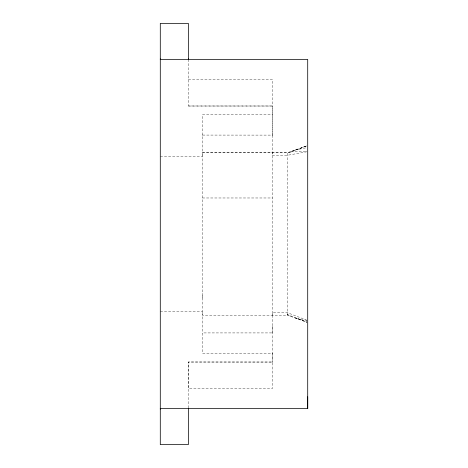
<?xml version="1.0" encoding="UTF-8"?>
<svg xmlns="http://www.w3.org/2000/svg" width="468" height="468" viewBox="0 0 468 468"><rect width="100%" height="100%" fill="white"/><g stroke="black" fill="none" stroke-linecap="round" stroke-linejoin="round"><path stroke-width="0.35" stroke-dasharray="2.34 1.75" d="M188.37 79.56L272.61 79.56L272.61 106.031L188.37 106.031L188.37 105.587M188.37 407.92L188.37 362.016L272.61 362.016L272.61 362.413L272.61 388.44L188.37 388.44L188.37 362.016L272.61 362.068L272.61 362.413M202.41 312.671L202.41 353.34L272.61 353.34M202.41 298.046L202.41 293.693M272.61 353.381L272.61 362.068L272.61 105.984L188.37 105.984M272.61 326.249L272.61 333.228L272.61 332.923L202.41 332.923L202.41 333.228M202.41 155.329L202.41 135.076L272.61 135.112L272.61 105.984M272.61 314.59L272.61 315.221L202.41 315.221L202.41 152.779L287.481 152.773L307.037 145.782L287.481 153.41M287.481 314.59L287.481 315.227L307.049 322.218L287.481 314.59L290.488 316.304M202.41 135.076L202.41 114.66L272.61 114.66M202.41 135.112L202.41 134.772M272.61 135.076L272.61 134.772L272.61 135.112M202.41 152.825L287.481 152.82L307.078 145.846M295.285 150.035L307.02 147.607M307.014 151.767L287.481 155.282L272.61 155.329L272.61 152.825M160.29 156.78L202.41 156.78M202.41 197.976L272.61 197.976M160.29 311.22L202.41 311.22M290.909 151.62L306.979 151.644M306.996 320.387L294.852 317.877L307.031 322.206M307.037 320.276L287.481 312.718L272.61 312.671L272.61 315.239L287.481 315.227L287.481 152.773M272.61 152.779L272.61 153.41M188.37 362.068L188.37 362.413M188.37 59.418L188.37 106.031"/><path stroke-width="0.7" d="M188.37 58.892L188.37 59.418L188.37 23.4L160.29 23.4L160.29 444.6L188.37 444.6L188.37 408.582M307.71 396.794L307.71 408.652L307.71 59.418L160.29 59.418L160.29 58.892M160.29 408.652L307.71 408.582M160.29 408.582L160.29 409.108"/></g></svg>
